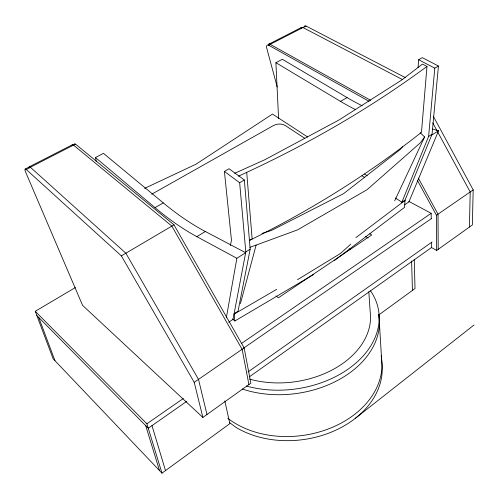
<?xml version="1.0" encoding="UTF-8"?>
<svg xmlns="http://www.w3.org/2000/svg" width="499" height="499" viewBox="0 0 499 499"><rect width="100%" height="100%" fill="white"/><g stroke="black" fill="none" stroke-linecap="round" stroke-linejoin="round"><path stroke-width="0.75" d="M469.44 227.051L470.201 191.978L437.592 131.773M433.275 116.167L473.189 189.913L472.347 224.974L436.662 250.461L431.273 247.392M418.075 67.452L418.661 59.737L422.304 57.647L438.44 66.024L432.053 134.262L404.658 201.091M249.388 240.443C310.291 210.516 368.293 174.425 421.474 132.279L426.976 66.436L422.472 64.078L401.814 79.977L339.183 119.885L264.719 159.786L234.642 173.328M395.414 197.997L401.87 202.226L428.61 136.445L434.791 68.163L438.44 66.024M226.334 317.776L236.863 258.276L245.658 252.719L205.345 231.505A382.721 170.003 68.5 0 1 163.292 202.9L103.449 153.349L95.459 157.553L96.307 161.345M234.087 313.771L238.054 311.133L250.174 249.176L244.354 180.002L229.085 168.749L224.413 171.431L239.657 182.759L245.807 251.933L233.033 319.354L228.767 322.198M230.307 245.614L231.486 240.356L224.413 171.431M240.431 303.635L256.118 245.096L297.547 229.877L367.158 189.632L420.308 142.851L424.624 136.951L420.139 132.715M432.633 129.073L438.552 130.769L408.912 201.902L404.496 204.852M394.684 200.81L424.624 136.951M402.525 146.681L400.073 149.631L343.605 193.637L271.487 230.451L261.956 233.42M350.791 244.142L340.486 253.473L297.547 279.665M426.976 66.436C368.374 109.668 304.733 145.97 238.491 176.172M355.388 418.268L474.05 324.974M334.23 260.659L404.539 207.384L405.045 200.43L355.924 237.605M75.424 287.518L35.254 311.295L53.119 358.75L161.975 473.164L229.833 423.651L224.837 400.953M378.66 315.056L415.012 288.528L414.245 259.124M29.154 167.502A4.323 1.185 61.1 0 1 30.489 167.365L26.272 169.529A4.335 1.166 61.1 0 0 25.274 171.238L82.585 305.369L202.881 417.445L250.854 383.176L244.136 347.909L173.995 224.843L75.636 144.23A4.217 1.36 61.6 0 0 74.145 144.46M249.257 376.907L431.541 247.541L431.485 242.408M248.053 371.936L432.072 241.99M186.607 401.458L148.259 428.223L36.851 315.53M161.975 473.164L146.899 423.782L183.301 398.489M243.674 348.084L431.641 218.443M202.881 417.445L194.236 382.328L244.136 347.909M436.662 250.461L436.438 215.262L473.189 189.913M241.341 343.549L431.167 213.335L408.793 201.334M401.87 202.226L405.069 200.099M245.807 251.933L250.174 249.176M428.61 136.445L432.053 134.262M431.716 135.092L438.552 130.769M95.459 157.553L155.014 207.64A385.34 167.215 68.2 0 0 196.831 236.651L205.345 231.505M232.54 318.917L234.867 320.988L313.678 274.45M26.272 169.529L121.351 255.868L173.995 224.843M239.657 182.759L244.354 180.002M276.683 289.333L234.125 314.096L234.867 320.988M155.014 207.64L163.292 202.9M347.098 97.598L282.359 59.294L275.897 62.693L340.505 101.378L347.098 97.598A329.739 215.774 76.9 0 0 362.155 105.738M151.684 194.223L273.571 125.48A8.34 5.077 -3.1 0 1 285.272 125.542L304.789 138.317M29.341 166.791L72.411 144.741M268.824 44.193L301.564 27.433M25.162 169.074L29.372 166.922M29.104 167.539A4.104 1.129 61.1 0 1 30.37 167.234L73.509 145.122L171.862 226.097L242.115 349.306L248.907 384.567M268.294 44.773A3.574 1.896 64.1 0 1 270.19 44.336L302.968 27.539L402.369 79.522M75.636 144.23L73.627 145.253A4.223 1.354 61.6 0 0 72.293 145.009M277.201 86.945L266.547 47.417A3.767 1.996 64.1 0 1 268.718 45.259L270.315 44.442A3.767 1.996 64.1 0 0 268.412 44.729M405.506 77.694L306.143 26.079L303.093 27.645A3.686 2.09 64.7 0 0 301.321 27.738M249.381 240.437L252.138 239.046L246.718 172.292M144.623 188.379L196.013 164.196L272.485 114.071L307.746 137.044M249.899 247.329L256.118 245.096M418.661 59.737L434.791 68.163M196.831 236.651L236.863 258.276M270.19 44.336L370.707 100.361M268.718 45.259L369.06 101.322M369.74 233.794L371.724 234.967L278.454 297.766L275.959 295.969M365.461 236.414L368.1 237.986M349.019 248.776L350.329 249.587M364.557 174.051L367.17 175.754M362.024 175.779L364.626 177.482M229.415 422.497L235.653 427.15A88.385 65.999 -7.6 0 0 334.324 430.843A88.385 65.999 -7.6 0 0 381.772 362.255L378.991 315.936M30.37 167.234L125.86 253.205L198.508 379.383L206.985 414.513M35.254 311.295L146.899 423.782M121.351 255.868L194.236 382.328M418.312 178.081L438.01 214.183L438.191 249.369M417.457 180.488L436.438 215.262M432.776 122.879L436.85 130.401M38.722 317.426L54.959 360.69M145.714 425.647L159.505 470.569M151.983 425.622L165.5 470.594M368.811 291.684L370.177 311.781A84.262 59.206 -7.9 0 1 334.187 368.861A84.262 59.206 -7.9 0 1 249.488 379.072M275.897 62.693L278.585 118.531M411.6 260.996L412.436 290.406M431.167 213.335L431.223 218.73M381.155 355.806A88.741 65.949 -7.7 0 1 330.793 427.98A88.741 65.949 -7.7 0 1 227.781 418.256M72.093 145.521A4.011 1.285 61.6 0 1 72.118 145.24M72.174 145.016A4.011 1.285 61.6 0 1 73.509 145.122M355.531 109.605A331.461 214.645 76.5 0 1 340.505 101.378M300.972 28.262A3.686 2.09 64.7 0 1 301.128 27.975M304.016 26.703A3.68 2.096 64.7 0 1 306.143 26.079M300.885 28.312A3.505 1.984 64.7 0 1 302.968 27.539M378.747 314.432A92.327 65.294 -7.9 0 1 338.659 379.839A92.327 65.294 -7.9 0 1 242.258 389.008M370.564 290.873A92.714 65.207 -7.9 0 1 351.552 366.609A92.714 65.207 -7.9 0 1 246.431 386.058"/></g></svg>
